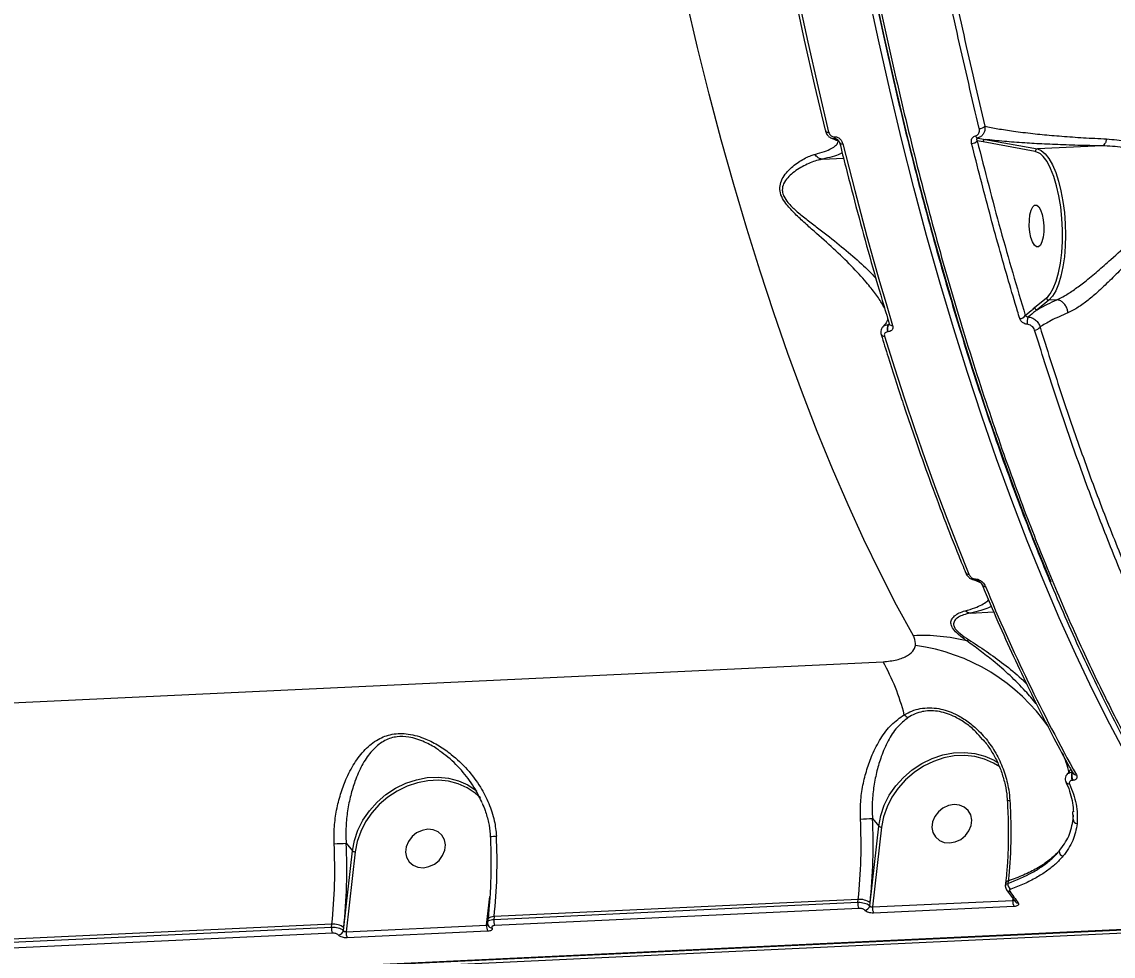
# Model space of a CAD drawing. Header units: millimetres. Extents: x -7151 to 6134, y -5040 to 5562.
# Drawn here: x -2003.1 to -1769.7, y -168 to 31.8 of the extents above; entities that cross this region are included whole.
import ezdxf

# ---------------------------------------------------------------- set-up
doc = ezdxf.new("R2010")
doc.units = ezdxf.units.MM
for name, color, linetype in [('DIKOM_ОБЪЕКТ', 7, 'Continuous'), ('DIKOM_РАЗМЕР_ЗОНА', 7, 'Continuous'), ('DIKOM_РАЗМЕР_ОБЪЕКТА', 7, 'Continuous')]:
    doc.layers.add(name, color=color, linetype=linetype)
doc.styles.add('style1', font='arial.ttf', dxfattribs={"width": 0.8})
doc.dimstyles.new('1-50', dxfattribs={"dimtxt": 300, "dimasz": 200, "dimexe": 100, "dimexo": 0, "dimgap": 100, "dimtad": 1, "dimtxsty": 'style1', "dimcen": 200, "dimclrd": 7, "dimclre": 7, "dimclrt": 7, "dimadec": 1, "dimazin": 2, "dimtfac": 1, "dimtmove": 0, "dimatfit": 2, "dimfxl": 0, "dimlwd": 25, "dimlwe": 18, "dimarcsym": 0})

# ---------------------------------------------------------------- blocks, each defined once
blk = doc.blocks.new('*D0')
at = {"layer": 'Defpoints', "color": 0, "transparency": 16777216}
for p in [(4133.55, 168.74), (-4567.47, -1241.13), (4133.55, -4153.12)]:
    blk.add_point(p, dxfattribs=at)
at = {"layer": 'DIKOM_РАЗМЕР_ОБЪЕКТА', "color": 7, "lineweight": 18, "transparency": 16777216}
for p, q in [((4133.55, 168.74), (4133.55, -4253.12)), ((-4567.47, -1241.13), (-4567.47, -4253.12))]:
    blk.add_line(p, q, dxfattribs=at)
at = {"layer": 'DIKOM_РАЗМЕР_ОБЪЕКТА', "color": 7, "lineweight": 25, "transparency": 16777216}
blk.add_line((-4367.47, -4153.12), (3933.55, -4153.12), dxfattribs=at)
at = {"layer": 'DIKOM_РАЗМЕР_ОБЪЕКТА', "color": 7, "transparency": 16777216}
for points in [[(-4367.47, -4119.79), (-4367.47, -4186.45), (-4567.47, -4153.12)], [(3933.55, -4119.79), (3933.55, -4186.45), (4133.55, -4153.12)]]:
    blk.add_solid(points, dxfattribs=at)
at = {"layer": 'DIKOM_РАЗМЕР_ОБЪЕКТА', "color": 7, "transparency": 16777216, "insert": (150.61, -3899.95), "char_height": 300, "attachment_point": 5, "style": 'style1'}
blk.add_mtext('8700', dxfattribs=at)
blk = doc.blocks.new('*D3')
at = {"layer": 'Defpoints', "color": 0, "transparency": 16777216}
for p in [(6133.55, 253.24), (-5802.46, -2467.19), (6133.55, -4939.78)]:
    blk.add_point(p, dxfattribs=at)
at = {"layer": 'DIKOM_РАЗМЕР_ЗОНА', "color": 7, "lineweight": 18, "transparency": 16777216}
for p, q in [((6133.55, 253.24), (6133.55, -5039.78)), ((-5802.46, -2467.19), (-5802.46, -5039.78))]:
    blk.add_line(p, q, dxfattribs=at)
at = {"layer": 'DIKOM_РАЗМЕР_ЗОНА', "color": 7, "lineweight": 25, "transparency": 16777216}
blk.add_line((-5602.46, -4939.78), (5933.55, -4939.78), dxfattribs=at)
at = {"layer": 'DIKOM_РАЗМЕР_ЗОНА', "color": 7, "transparency": 16777216}
for points in [[(-5602.46, -4906.44), (-5602.46, -4973.11), (-5802.46, -4939.78)], [(5933.55, -4906.44), (5933.55, -4973.11), (6133.55, -4939.78)]]:
    blk.add_solid(points, dxfattribs=at)
at = {"layer": 'DIKOM_РАЗМЕР_ЗОНА', "color": 7, "transparency": 16777216, "insert": (186.61, -4686.61), "char_height": 300, "attachment_point": 5, "style": 'style1'}
blk.add_mtext('11950', dxfattribs=at)

msp = doc.modelspace()

# ---------------------------------------------------------------- linework, layer by layer
at = {"layer": 'DIKOM_ОБЪЕКТ', "color": 7, "linetype": 'Continuous', "lineweight": 15}
for p, q in [((-1829.425, 7.217), (-1829.328, 7.221)), ((-1829.044, 6.735), (-1829.141, 6.73)), ((-1829.141, 6.73), (-1828.528, 6.481)), ((-1828.747, 6.655), (-1829.044, 6.735)), ((-1797.553, 6.109), (-1798.792, 6.354)), ((-1786.386, 4.084), (-1797.553, 6.109)), ((-1797.094, 6.629), (-1785.926, 4.605)), ((-1772.079, 5.256), (-1785.926, 4.605)), ((-1831.909, 2.406), (-1827.388, 2.618)), ((-1786.509, -29.323), (-1783.985, -27.258)), ((-1783.451, -27.718), (-1785.975, -29.783)), ((-1783.985, -27.258), (-1783.717, -27.01)), ((-1781.778, -27.64), (-1783.451, -27.718)), ((-1781.778, -27.64), (-1781.775, -27.639)), ((-1817.906, -34.491), (-1817.936, -34.492)), ((-1817.824, -32.926), (-1817.794, -32.924)), ((-1817.794, -32.924), (-1817.615, -32.768)), ((-1799.249, -87.341), (-1799.135, -87.336)), ((-1798.923, -87.597), (-1799.038, -87.602)), ((-1799.038, -87.602), (-1798.281, -87.894)), ((-1798.582, -87.692), (-1798.923, -87.597)), ((-1800.268, -94.624), (-1795.269, -94.389)), ((-2147.236, -120.472), (-1818.925, -105.031)), ((-1797.34, -122.021), (-1797.651, -121.667)), ((-1778.375, -130.385), (-1778.457, -130.388)), ((-1779.826, -130.709), (-1779.812, -130.74)), ((-1792.373, -134.638), (-1792.373, -134.635)), ((-1778.282, -138.462), (-1778.349, -137.051)), ((-1821.207, -138.526), (-1819.867, -140.184)), ((-1778.271, -138.685), (-1778.206, -137.758)), ((-1821.723, -156.584), (-1819.867, -140.184)), ((-1819.232, -140.366), (-1821.166, -157.454)), ((-1933.77, -143.82), (-1932.43, -145.478)), ((-1934.286, -161.878), (-1932.43, -145.478)), ((-1931.796, -145.66), (-1933.729, -162.748)), ((-1792.72, -152.381), (-1792.78, -152.908)), ((-1792.547, -153.776), (-1790.707, -156.314)), ((-1792.171, -151.916), (-1792.228, -152.418)), ((-1903.712, -161.336), (-1903.019, -155.207)), ((-1824.26, -155.854), (-1902.117, -159.516)), ((-1824.328, -156.455), (-1824.26, -155.854)), ((-1821.166, -157.454), (-1791.149, -156.042)), ((-1791.149, -156.042), (-1791.116, -155.75)), ((-1902.184, -160.117), (-1824.328, -156.455)), ((-1824.114, -157.759), (-1901.97, -161.42)), ((-1821.795, -157.222), (-1821.723, -156.584)), ((-1790.932, -157.348), (-1820.95, -158.76)), ((-1903.442, -160.109), (-1903.513, -160.733)), ((-1902.117, -159.516), (-1902.184, -160.117)), ((-2197.339, -182.436), (-1743.331, -161.084)), ((-2197.187, -182.525), (-1743.181, -161.172)), ((-1742.668, -161.904), (-2196.675, -183.257)), ((-2014.749, -165.411), (-1936.892, -161.749)), ((-1936.824, -161.148), (-2014.68, -164.81)), ((-1936.677, -163.053), (-2014.534, -166.714)), ((-1936.892, -161.749), (-1936.824, -161.148)), ((-1934.358, -162.515), (-1934.286, -161.878)), ((-1933.729, -162.748), (-1903.712, -161.336)), ((-1903.496, -162.642), (-1933.513, -164.054))]:
    msp.add_line(p, q, dxfattribs=at)
at = {"layer": 'DIKOM_ОБЪЕКТ', "color": 7, "linetype": 'Continuous', "lineweight": 15, "flags": 128}
for points in [[(-1831.251, 8.618), (-1833.519, 18.163), (-1835.705, 27.847), (-1837.809, 37.664), (-1839.829, 47.607), (-1841.763, 57.668), (-1843.611, 67.842), (-1845.37, 78.121), (-1847.041, 88.498)], [(-1846.395, 88.25), (-1844.721, 77.85), (-1842.958, 67.548), (-1841.106, 57.352), (-1839.168, 47.268), (-1837.143, 37.304), (-1835.035, 27.465), (-1832.844, 17.76), (-1830.571, 8.194)], [(-1766.729, -125.368), (-1770.45, -118.362), (-1774.111, -111.07), (-1777.709, -103.498), (-1781.242, -95.652), (-1784.706, -87.539), (-1788.098, -79.167), (-1791.416, -70.541), (-1794.657, -61.669), (-1797.817, -52.56), (-1800.895, -43.219), (-1803.888, -33.656), (-1806.793, -23.878), (-1809.608, -13.893), (-1812.33, -3.711), (-1814.958, 6.661), (-1817.488, 17.214), (-1819.919, 27.939), (-1822.248, 38.826)], [(-1821.019, 39.305), (-1818.695, 28.443), (-1816.269, 17.744), (-1813.745, 7.216), (-1811.124, -3.131), (-1808.408, -13.289), (-1805.6, -23.25), (-1802.702, -33.005), (-1799.716, -42.545), (-1796.646, -51.864), (-1793.492, -60.952), (-1790.259, -69.802), (-1786.95, -78.407), (-1783.565, -86.76), (-1783.074, -87.935)], [(-1812.444, -99.475), (-1816.026, -92.903), (-1819.549, -86.042), (-1823.01, -78.897), (-1826.406, -71.476), (-1829.734, -63.784), (-1832.991, -55.829), (-1836.173, -47.619), (-1839.278, -39.161), (-1842.303, -30.463), (-1845.244, -21.533), (-1848.101, -12.38), (-1850.868, -3.011), (-1853.545, 6.563), (-1856.129, 16.335), (-1858.616, 26.296), (-1861.005, 36.436)], [(-1831.251, 8.618), (-1831.273, 8.527), (-1831.267, 8.462)], [(-1831.267, 8.462), (-1831.261, 8.441), (-1831.214, 8.364), (-1831.136, 8.299), (-1831.028, 8.248), (-1830.895, 8.213), (-1830.741, 8.194), (-1830.571, 8.194)], [(-1828.226, 5.967), (-1828.226, 5.965), (-1828.186, 5.88), (-1828.111, 5.808), (-1828.003, 5.751), (-1827.866, 5.712), (-1827.706, 5.691), (-1827.528, 5.69)], [(-1827.528, 5.69), (-1826.274, 0.678), (-1824.998, -4.29), (-1823.699, -9.214), (-1822.38, -14.094), (-1821.038, -18.928), (-1819.676, -23.715), (-1818.292, -28.454), (-1816.888, -33.145)], [(-1785.279, 3.547), (-1785.524, 3.721), (-1786.386, 4.084)], [(-1785.926, 4.605), (-1785.084, 4.26), (-1784.254, 3.566), (-1783.454, 2.538), (-1782.701, 1.198), (-1782.012, -0.425), (-1781.401, -2.295), (-1780.882, -4.373), (-1780.467, -6.612), (-1780.163, -8.965), (-1779.978, -11.38), (-1779.916, -13.806), (-1779.978, -16.188), (-1780.162, -18.476), (-1780.465, -20.621), (-1780.88, -22.574), (-1781.399, -24.295), (-1782.009, -25.746), (-1782.698, -26.895), (-1783.451, -27.718)], [(-1783.717, -27.01), (-1783.216, -26.406), (-1782.517, -25.203), (-1781.906, -23.678), (-1781.395, -21.867), (-1780.998, -19.814), (-1780.724, -17.569), (-1780.581, -15.186), (-1780.571, -12.723), (-1780.694, -10.239), (-1780.948, -7.795), (-1781.326, -5.449), (-1781.821, -3.257), (-1782.418, -1.274), (-1783.105, 0.454), (-1783.864, 1.884), (-1784.677, 2.982), (-1785.279, 3.547)], [(-1786.567, -15.964), (-1786.968, -15.279), (-1787.298, -14.317), (-1787.532, -13.156), (-1787.65, -11.891), (-1787.643, -10.623), (-1787.511, -9.456), (-1787.264, -8.484), (-1786.924, -7.785), (-1786.518, -7.417), (-1786.077, -7.408), (-1785.639, -7.761), (-1785.238, -8.446), (-1784.908, -9.408), (-1784.674, -10.568), (-1784.556, -11.833), (-1784.564, -13.101), (-1784.696, -14.269), (-1784.942, -15.241), (-1785.282, -15.94), (-1785.688, -16.308), (-1786.129, -16.316), (-1786.567, -15.964)], [(-1818.632, -35.413), (-1816.517, -42.184), (-1814.36, -48.844), (-1812.16, -55.39), (-1809.919, -61.82), (-1807.639, -68.132), (-1805.319, -74.321), (-1802.961, -80.386), (-1800.565, -86.325)], [(-1819.867, -140.184), (-1819.44, -137.934), (-1818.677, -135.719), (-1817.595, -133.587), (-1816.218, -131.586), (-1814.577, -129.761), (-1812.708, -128.153), (-1810.654, -126.797), (-1808.459, -125.723), (-1806.174, -124.957), (-1803.849, -124.514), (-1801.535, -124.406), (-1799.286, -124.633), (-1797.15, -125.191), (-1795.177, -126.069), (-1794.283, -126.609)], [(-1793.991, -127.503), (-1795.29, -126.679), (-1797.204, -125.828), (-1799.275, -125.287), (-1801.456, -125.066), (-1803.699, -125.172), (-1805.954, -125.601), (-1808.171, -126.344), (-1810.298, -127.385), (-1812.291, -128.7), (-1814.103, -130.259), (-1815.694, -132.029), (-1817.029, -133.969), (-1818.079, -136.037), (-1818.819, -138.185), (-1819.232, -140.366)], [(-1932.43, -145.478), (-1932.004, -143.228), (-1931.241, -141.013), (-1930.159, -138.881), (-1928.782, -136.88), (-1927.141, -135.055), (-1925.272, -133.447), (-1923.218, -132.091), (-1921.023, -131.017), (-1918.737, -130.251), (-1916.412, -129.808), (-1914.099, -129.7), (-1911.85, -129.927), (-1909.714, -130.485), (-1907.74, -131.363), (-1905.972, -132.539), (-1905.81, -132.67)], [(-1905.059, -134.091), (-1906.139, -133.113), (-1907.854, -131.973), (-1909.768, -131.122), (-1911.839, -130.581), (-1914.02, -130.36), (-1916.263, -130.466), (-1918.518, -130.895), (-1920.734, -131.638), (-1922.863, -132.679), (-1924.855, -133.994), (-1926.667, -135.553), (-1928.258, -137.323), (-1929.594, -139.263), (-1930.643, -141.331), (-1931.382, -143.479), (-1931.796, -145.66)], [(-1804.688, -143.762), (-1803.48, -143.54), (-1802.332, -143.003), (-1801.337, -142.196), (-1800.577, -141.184), (-1800.111, -140.048), (-1799.979, -138.88), (-1800.191, -137.776), (-1800.729, -136.825), (-1801.551, -136.103), (-1802.589, -135.669), (-1803.76, -135.559), (-1804.967, -135.781), (-1806.115, -136.318), (-1807.11, -137.125), (-1807.87, -138.137), (-1808.336, -139.273), (-1808.468, -140.441), (-1808.256, -141.545), (-1807.717, -142.496), (-1806.896, -143.218), (-1805.858, -143.651), (-1804.688, -143.762)], [(-1917.251, -149.056), (-1916.043, -148.834), (-1914.896, -148.297), (-1913.901, -147.49), (-1913.14, -146.477), (-1912.675, -145.341), (-1912.543, -144.174), (-1912.755, -143.07), (-1913.293, -142.119), (-1914.114, -141.397), (-1915.153, -140.963), (-1916.323, -140.853), (-1917.531, -141.075), (-1918.679, -141.611), (-1919.673, -142.419), (-1920.434, -143.431), (-1920.899, -144.567), (-1921.031, -145.735), (-1920.82, -146.839), (-1920.281, -147.79), (-1919.46, -148.512), (-1918.422, -148.945), (-1917.251, -149.056)], [(-1902.117, -159.516), (-1902.47, -159.549), (-1902.784, -159.612), (-1903.048, -159.703), (-1903.249, -159.818), (-1903.382, -159.953), (-1903.441, -160.103), (-1903.442, -160.109)]]:
    msp.add_lwpolyline(points, dxfattribs=at)
at = {"layer": 'DIKOM_ОБЪЕКТ', "color": 7, "linetype": 'Continuous', "lineweight": 15}
for centre, radius, start, end in [((-1798.351, 10.573), 1.603, 270.02789, 317.87481), ((-1828.776, 7.269), 0.651, 184.63355, 235.94667), ((-1828.677, 7.275), 0.653, 184.72511, 235.85512), ((-1798.474, 7.592), 0.709, 194.94388, 247.15594), ((-1799.981, 7.338), 1.543, 269.49951, 320.35678), ((-1797.053, 6.131), 0.5, 94.66012, 182.56943), ((-1785.885, 4.105), 0.502, 94.69522, 182.33737), ((-1783.46, -27.189), 0.53, 187.55619, 270.97817), ((-1785.984, -29.254), 0.529, 187.52788, 271.00831), ((-1789.701, -30.271), 1.393, 269.99603, 327.65529), ((-1785.291, -32.538), 2.857, 154.56435, 186.76961), ((-1816.126, -33.835), 1.926, 151.84499, 199.97204), ((-1816.091, -33.834), 1.93, 151.9061, 199.91093), ((-1817.028, -32.507), 0.653, 209.69944, 282.41385), ((-1786.537, -32.691), 1.415, 270.56017, 326.12747), ((-1818.768, -34.764), 0.662, 210.10289, 281.79662), ((-1800.675, -85.634), 0.699, 209.07884, 279.03496), ((-1798.846, -87.231), 0.418, 195.26023, 242.68507), ((-1798.732, -87.225), 0.418, 195.33524, 242.73643), ((-1797.138, -88.273), 0.693, 207.66886, 279.29525), ((-1438.791, 59.169), 387.651, 202.46456, 209.07815), ((-1810.433, -137.786), 38.364, 75.84293, 93.00528), ((-1801.844, -98.96), 1.811, 296.02554, 312.14638), ((-1817.708, -142.81), 41.674, 34.78419, 82.14397), ((-1860.521, -128.222), 47.623, 14.4154, 29.14076), ((-1812.679, -114.88), 2.271, 220.85633, 246.99188), ((-1809.238, -136.555), 31.115, 14.5983, 22.75671), ((-1776.702, -129.509), 1.962, 152.15645, 206.62663), ((-1776.408, -129.467), 2.17, 159.38793, 204.99769), ((-1777.673, -128.5), 0.736, 211.73477, 277.05633), ((-1779.113, -130.371), 0.79, 207.85503, 274.12044), ((-1792.002, -132.975), 1.704, 257.43788, 276.45381), ((-1931.589, -144.18), 107.962, 353.79235, 2.93285), ((-1836.446, 136.98), 275.928, 272.63336, 273.16604), ((-1934.34, -144.33), 113.282, 353.79006, 2.93681), ((-1777.335, -138.701), 0.936, 179.04593, 265.02477), ((-1904.222, -96.572), 45.819, 271.60723, 273.24912), ((-2009.445, -147.842), 107.962, 353.79235, 2.93285), ((-1819.326, -139.5), 0.871, 231.68831, 276.22236), ((-2044.062, -149.48), 107.871, 353.79009, 2.93829), ((-1948.984, 131.236), 275.477, 272.63233, 273.16599), ((-2046.904, -149.624), 113.282, 353.79006, 2.93681), ((-1931.89, -144.794), 0.871, 231.68416, 276.22403), ((-1780.168, -145.559), 1.097, 177.95143, 254.6125), ((-1792.075, -152.59), 0.681, 98.1295, 160.82132), ((-1791.918, -153.295), 0.792, 217.26856, 274.7265), ((-1790.916, -152.543), 1.318, 174.55436, 237.21803), ((-1823.881, -159.313), 3.479, 51.64646, 96.25153), ((-1624.388, -34.657), 205.687, 215.49445, 216.36571), ((-1789.042, -156.364), 2.131, 171.32257, 207.50303), ((-1790.081, -155.825), 0.794, 218.07403, 274.63188), ((-1822.208, -156.776), 2.144, 171.38781, 207.27114), ((-1822.91, -157.031), 1.132, 273.1278, 350.29006), ((-1819.053, -157.775), 2.137, 171.35262, 207.43226), ((-1900.065, -160.438), 2.144, 171.38781, 207.27114), ((-1934.766, -162.069), 2.149, 171.45728, 207.24271), ((-1936.445, -164.607), 3.48, 51.6493, 96.24868), ((-1935.475, -162.324), 1.133, 273.16764, 350.25023), ((-1931.616, -163.069), 2.137, 171.35228, 207.43281), ((-1901.605, -161.658), 2.131, 171.32257, 207.50303), ((-1902.645, -161.118), 0.795, 217.98256, 274.61968)]:
    msp.add_arc(centre, radius, start, end, dxfattribs=at)
for points, knots in [([(-1796.745, 561.012), (-1797.899, 558.29), (-1801.006, 550.956), (-1805.809, 538.16), (-1811.058, 522.426), (-1816.002, 505.595), (-1820.619, 487.696), (-1824.88, 468.764), (-1828.694, 449.216), (-1832.057, 429.133), (-1834.976, 408.607), (-1837.501, 387.302), (-1839.602, 365.263), (-1841.264, 342.548), (-1842.449, 319.657), (-1843.166, 296.673), (-1843.431, 273.68), (-1843.248, 250.303), (-1842.599, 226.607), (-1841.474, 202.67), (-1839.898, 179.017), (-1837.888, 155.725), (-1835.468, 132.857), (-1832.599, 110.042), (-1829.272, 87.361), (-1825.487, 64.901), (-1821.327, 43.153), (-1816.816, 22.178), (-1811.984, 2.014), (-1806.753, -17.667), (-1801.123, -36.775), (-1795.105, -55.227), (-1789.095, -71.88), (-1783.167, -86.836), (-1777.377, -100.224), (-1771.38, -112.908), (-1765.19, -124.843), (-1758.876, -135.904), (-1752.469, -146.039), (-1746.67, -154.347), (-1742.964, -159.072), (-1741.455, -160.995)], [0, 0, 0, 0, 0.01565227, 0.04216826, 0.06870459, 0.09522041, 0.12250634, 0.14981474, 0.1771008, 0.20361668, 0.23015302, 0.25666874, 0.28395483, 0.31126307, 0.33854917, 0.36506502, 0.39160128, 0.41811719, 0.44540324, 0.47271152, 0.49999756, 0.52651346, 0.55304972, 0.5795656, 0.60685156, 0.63415995, 0.66144603, 0.68796189, 0.71449813, 0.74101393, 0.76829968, 0.79560815, 0.82289434, 0.84597225, 0.86907725, 0.89218242, 0.91550644, 0.93883063, 0.96156393, 0.98434848, 1, 1, 1, 1]), ([(-1746.946, 496.36), (-1748.327, 491.853), (-1751.089, 482.834), (-1754.895, 468.512), (-1758.444, 453.656), (-1761.746, 438.037), (-1764.785, 421.67), (-1767.541, 404.566), (-1769.966, 386.997), (-1772.125, 368.414), (-1773.963, 348.786), (-1775.439, 328.117), (-1776.493, 307.092), (-1777.123, 285.81), (-1777.326, 264.369), (-1777.097, 242.859), (-1776.431, 221.316), (-1775.34, 199.776), (-1773.828, 178.283), (-1771.908, 156.937), (-1769.584, 135.839), (-1766.866, 115.074), (-1763.749, 94.683), (-1760.251, 74.691), (-1756.38, 55.141), (-1752.157, 36.124), (-1747.602, 17.729), (-1742.634, -0.309), (-1737.242, -17.894), (-1731.427, -34.944), (-1725.303, -51.104), (-1718.879, -66.278), (-1712.203, -80.52), (-1707.553, -89.093), (-1705.229, -93.377)], [0, 0, 0, 0, 0.0277666, 0.055566, 0.0833656, 0.1111323, 0.1400374, 0.1689801, 0.1979226, 0.2268275, 0.2586374, 0.2905481, 0.32251, 0.3544717, 0.3863819, 0.4181913, 0.4498954, 0.4816999, 0.5135556, 0.545411, 0.5772153, 0.6089191, 0.6405474, 0.6722757, 0.7040552, 0.7358345, 0.7675627, 0.7991906, 0.8325937, 0.8660264, 0.8994297, 0.9329431, 0.9664865, 1, 1, 1, 1]), ([(-1838.367, 154.708), (-1838.271, 153.683), (-1837.82, 148.869), (-1836.912, 140.327), (-1835.64, 129.104), (-1834.259, 117.978), (-1832.78, 106.941), (-1831.198, 95.991), (-1829.516, 85.124), (-1827.731, 74.338), (-1825.843, 63.63), (-1823.852, 52.995), (-1821.759, 42.449), (-1819.574, 32.026), (-1817.302, 21.772), (-1814.95, 11.71), (-1812.519, 1.842), (-1810.008, -7.835), (-1807.415, -17.327), (-1804.743, -26.636), (-1801.987, -35.765), (-1799.149, -44.716), (-1796.227, -53.491), (-1793.22, -62.095), (-1790.129, -70.52), (-1786.963, -78.745), (-1783.735, -86.733), (-1780.454, -94.459), (-1777.125, -101.917), (-1773.745, -109.11), (-1770.313, -116.043), (-1766.828, -122.717), (-1763.288, -129.136), (-1759.695, -135.3), (-1756.045, -141.211), (-1752.337, -146.873), (-1748.571, -152.272), (-1745.167, -156.895), (-1743.003, -159.593), (-1742.128, -160.684)], [0, 0, 0, 0, 0.0075178, 0.0353279, 0.0630449, 0.0907008, 0.1183272, 0.1459556, 0.1736102, 0.2013191, 0.2291147, 0.2570275, 0.2850898, 0.3131852, 0.3411696, 0.3690206, 0.3967694, 0.424449, 0.4520896, 0.4797231, 0.5073772, 0.5350765, 0.5628542, 0.5907406, 0.6187679, 0.646888, 0.6749412, 0.7028475, 0.7306443, 0.758363, 0.7860349, 0.813692, 0.8413638, 0.8690728, 0.896851, 0.92473, 0.9527399, 0.9808814, 1, 1, 1, 1]), ([(-1798.35, 8.971), (-1799.871, 15.369), (-1802.912, 28.166), (-1807.065, 48.138), (-1810.933, 68.605), (-1813.208, 82.665), (-1814.346, 89.695)], [0, 0, 0, 0, 0.24859386, 0.49718953, 0.74859516, 1, 1, 1, 1]), ([(-1813.122, 90.038), (-1811.999, 83.102), (-1809.755, 69.231), (-1805.916, 48.879), (-1801.764, 28.868), (-1798.696, 15.955), (-1797.162, 9.499)], [0, 0, 0, 0, 0.2485964, 0.4971901, 0.7485942, 1, 1, 1, 1]), ([(-1797.162, 9.499), (-1797.146, 9.317), (-1797.106, 8.863), (-1797.256, 8.195), (-1797.61, 7.588), (-1798.108, 7.139), (-1798.534, 7.006), (-1798.749, 6.939)], [0, 0, 0, 0, 0.157654, 0.393205, 0.5991518, 0.7967849, 1, 1, 1, 1]), ([(-1797.162, 9.499), (-1796.28, 9.309), (-1794.515, 8.928), (-1791.047, 8.393), (-1787.171, 7.915), (-1782.921, 7.5), (-1778.49, 7.155), (-1774.498, 6.91), (-1771.959, 6.793), (-1771.122, 6.754)], [0, 0, 0, 0, 0.16192044, 0.32383974, 0.49362985, 0.63858906, 0.78391047, 0.92874415, 1, 1, 1, 1]), ([(-1831.25, 8.465), (-1831.234, 8.385), (-1831.164, 8.026), (-1830.813, 7.501), (-1830.376, 7.063), (-1830.091, 6.963), (-1830.041, 6.946)], [0, 0, 0, 0, 0.1256453, 0.5579426, 0.9223009, 1, 1, 1, 1]), ([(-1830.571, 8.194), (-1830.52, 8.047), (-1830.431, 7.789), (-1830.162, 7.485), (-1829.871, 7.294), (-1829.615, 7.217), (-1829.469, 7.217), (-1829.425, 7.217)], [0, 0, 0, 0, 0.3025268, 0.5346364, 0.7254699, 0.9169271, 1, 1, 1, 1]), ([(-1829.328, 7.221), (-1829.262, 7.221), (-1829.032, 7.221), (-1828.626, 7.096), (-1828.162, 6.784), (-1827.745, 6.307), (-1827.605, 5.908), (-1827.528, 5.69)], [0, 0, 0, 0, 0.0796027, 0.2756922, 0.4707942, 0.7105271, 1, 1, 1, 1]), ([(-1799.994, 5.796), (-1800.016, 5.91), (-1800.07, 6.193), (-1800.019, 6.613), (-1799.835, 6.996), (-1799.552, 7.282), (-1799.29, 7.366), (-1799.159, 7.409)], [0, 0, 0, 0, 0.1655191, 0.4120169, 0.6199908, 0.8095662, 1, 1, 1, 1]), ([(-1799.159, 7.409), (-1799.031, 7.45), (-1798.775, 7.533), (-1798.501, 7.81), (-1798.324, 8.181), (-1798.277, 8.586), (-1798.329, 8.86), (-1798.35, 8.971)], [0, 0, 0, 0, 0.1919871, 0.3835246, 0.5901714, 0.8340453, 1, 1, 1, 1]), ([(-1833.462, 3.447), (-1832.762, 3.648), (-1831.353, 4.054), (-1829.942, 4.687), (-1829.001, 5.327), (-1828.511, 5.957), (-1828.549, 6.376), (-1828.567, 6.579)], [0, 0, 0, 0, 0.2040636, 0.4106472, 0.6087331, 0.8096821, 1, 1, 1, 1]), ([(-1829.808, 6.852), (-1829.877, 6.862), (-1829.962, 6.874), (-1830.032, 6.924), (-1830.044, 6.932)], [0, 0, 0, 0, 0.824951, 1, 1, 1, 1]), ([(-1829.813, 6.831), (-1829.514, 6.722), (-1828.955, 6.518), (-1828.481, 6.262), (-1828.388, 6.191), (-1828.344, 6.157)], [0, 0, 0, 0, 0.378225, 0.7064419, 1, 1, 1, 1]), ([(-1829.141, 6.73), (-1829.23, 6.729), (-1829.456, 6.725), (-1829.675, 6.804), (-1829.808, 6.852)], [0, 0, 0, 0, 0.3951344, 1, 1, 1, 1]), ([(-1828.891, 6.715), (-1828.919, 6.722), (-1828.97, 6.735), (-1829.021, 6.735), (-1829.044, 6.735)], [0, 0, 0, 0, 0.5477932, 1, 1, 1, 1]), ([(-1828.891, 6.714), (-1828.873, 6.709), (-1828.822, 6.695), (-1828.72, 6.644), (-1828.582, 6.548), (-1828.419, 6.378), (-1828.281, 6.163), (-1828.252, 6.026), (-1828.239, 5.966)], [0, 0, 0, 0, 0.0506289, 0.1431446, 0.2754966, 0.474872, 0.7707074, 1, 1, 1, 1]), ([(-1828.225, 5.962), (-1827.794, 4.233), (-1826.546, -0.782), (-1824.413, -8.957), (-1821.8, -18.498), (-1819.518, -26.439), (-1818.096, -31.168), (-1817.596, -32.831)], [0, 0, 0, 0, 0.1293239, 0.3750946, 0.6208801, 0.8666751, 1, 1, 1, 1]), ([(-1789.701, -31.664), (-1789.862, -31.133), (-1790.664, -28.477), (-1792.85, -21.063), (-1796.177, -9.214), (-1798.721, 0.789), (-1799.994, 5.796)], [0, 0, 0, 0, 0.0441415, 0.2207186, 0.6100143, 1, 1, 1, 1]), ([(-1798.749, 6.939), (-1798.775, 6.93), (-1798.818, 6.916), (-1798.878, 6.866), (-1798.922, 6.781), (-1798.923, 6.643), (-1798.877, 6.496), (-1798.817, 6.395), (-1798.792, 6.354)], [0, 0, 0, 0, 0.0791102, 0.1356937, 0.3029087, 0.5190727, 0.8024478, 1, 1, 1, 1]), ([(-1798.792, 6.354), (-1797.163, -0.036), (-1793.9, -12.834), (-1790.318, -24.95), (-1788.525, -31.016)], [0, 0, 0, 0, 0.4992731, 1, 1, 1, 1]), ([(-1798.749, 6.939), (-1798.694, 6.928), (-1798.151, 6.822), (-1797.594, 6.721), (-1797.094, 6.629)], [0, 0, 0, 0, 0.1029634, 1, 1, 1, 1]), ([(-1772.079, 5.256), (-1772.959, 5.272), (-1775.626, 5.321), (-1779.824, 5.444), (-1784.491, 5.638), (-1788.95, 5.889), (-1793.32, 6.211), (-1795.788, 6.485), (-1797.094, 6.629)], [0, 0, 0, 0, 0.0822869, 0.2495012, 0.4172934, 0.584654, 0.7802124, 1, 1, 1, 1]), ([(-1781.775, -27.639), (-1781.774, -27.639), (-1781.184, -27.409), (-1780.052, -26.784), (-1778.01, -25.479), (-1775.653, -23.699), (-1773.018, -21.526), (-1769.758, -18.664), (-1766.037, -15.226), (-1762.319, -11.589), (-1759.603, -8.653), (-1757.858, -6.452), (-1756.882, -4.921), (-1756.267, -3.535), (-1755.967, -2.248), (-1756.068, -1.242), (-1756.478, -0.145), (-1757.224, 0.87), (-1758.611, 1.932), (-1760.612, 3.029), (-1763.645, 4.129), (-1767.672, 4.993), (-1770.625, 5.234), (-1772.069, 5.257), (-1772.07, 5.257)], [0, 0, 0, 0, 0.0000116, 0.0430421, 0.0930216, 0.1444514, 0.2061771, 0.2694621, 0.3616269, 0.4564128, 0.5304026, 0.5684562, 0.6064369, 0.6300991, 0.6544108, 0.6831444, 0.688747, 0.7230629, 0.7527592, 0.7833392, 0.8444373, 0.9215231, 0.9999223, 1, 1, 1, 1]), ([(-1771.122, 6.754), (-1769.677, 6.621), (-1766.788, 6.354), (-1762.789, 5.201), (-1759.788, 3.859), (-1757.797, 2.553), (-1756.397, 1.282), (-1755.319, -0.37), (-1754.94, -2.622), (-1755.714, -5.547), (-1757.656, -8.932), (-1760.633, -12.812), (-1764.108, -16.938), (-1767.633, -20.74), (-1770.771, -23.908), (-1773.321, -26.274), (-1775.651, -28.185), (-1777.663, -29.597), (-1778.867, -30.176), (-1779.426, -30.445)], [0, 0, 0, 0, 0.076074, 0.1521338, 0.2132103, 0.2445039, 0.2757126, 0.3130133, 0.3506339, 0.4012604, 0.4758009, 0.5507635, 0.6417646, 0.7326407, 0.7938327, 0.8549371, 0.9055419, 0.9561056, 1, 1, 1, 1]), ([(-1772.07, 5.257), (-1772.071, 5.257), (-1772.073, 5.256), (-1772.076, 5.256), (-1772.079, 5.256), (-1772.079, 5.256)], [0, 0, 0, 0, 0.3255601, 0.7759435, 1, 1, 1, 1]), ([(-1771.122, 6.754), (-1771.132, 6.709), (-1771.198, 6.402), (-1771.375, 5.9), (-1771.7, 5.406), (-1771.947, 5.306), (-1772.07, 5.257)], [0, 0, 0, 0, 0.05453544, 0.37674381, 0.68836263, 1, 1, 1, 1]), ([(-1818.611, -29.436), (-1818.76, -29.152), (-1819.228, -28.257), (-1820.509, -26.379), (-1822.682, -23.636), (-1825.68, -20.372), (-1829.474, -16.722), (-1832.973, -13.617), (-1835.879, -11.065), (-1837.958, -9.118), (-1839.631, -7.294), (-1840.707, -5.575), (-1841.112, -3.966), (-1840.846, -2.44), (-1840.102, -1.087), (-1838.727, 0.527), (-1836.714, 2.081), (-1834.797, 3.056), (-1833.734, 3.367), (-1833.462, 3.447)], [0, 0, 0, 0, 0.0314859, 0.0990949, 0.168789, 0.262274, 0.3584918, 0.4564919, 0.5069449, 0.5573033, 0.6016962, 0.6333028, 0.6653681, 0.701134, 0.7431466, 0.7862957, 0.8763779, 0.968331, 1, 1, 1, 1]), ([(-1831.909, 2.406), (-1832.215, 2.34), (-1833.388, 2.09), (-1835.526, 1.26), (-1837.769, -0.082), (-1839.35, -1.519), (-1840.22, -2.699), (-1840.583, -4.013), (-1840.384, -4.995), (-1839.984, -5.906), (-1839.17, -7.08), (-1837.488, -8.681), (-1835.41, -10.381), (-1832.424, -12.659), (-1828.827, -15.424), (-1824.868, -18.73), (-1822.078, -21.299), (-1820.794, -22.702), (-1820.465, -23.062)], [0, 0, 0, 0, 0.03745043, 0.14344023, 0.25119073, 0.29930634, 0.34827691, 0.38719422, 0.41569596, 0.42132131, 0.45544153, 0.50514792, 0.56219972, 0.6193577, 0.73717428, 0.84785281, 0.96100687, 1, 1, 1, 1]), ([(-1831.913, 2.406), (-1832.114, 2.436), (-1832.517, 2.497), (-1833.009, 2.833), (-1833.308, 3.176), (-1833.426, 3.383), (-1833.462, 3.447)], [0, 0, 0, 0, 0.3252648, 0.6505883, 0.8925777, 1, 1, 1, 1]), ([(-1827.677, 3.775), (-1827.845, 3.679), (-1828.337, 3.397), (-1829.682, 2.935), (-1831.169, 2.582), (-1831.913, 2.406)], [0, 0, 0, 0, 0.2054685, 0.6028036, 1, 1, 1, 1]), ([(-1831.913, 2.406), (-1831.912, 2.406), (-1831.911, 2.406), (-1831.91, 2.406), (-1831.909, 2.406), (-1831.909, 2.406)], [0, 0, 0, 0, 0.2662383, 0.6233995, 1, 1, 1, 1]), ([(-1785.975, -29.783), (-1785.826, -29.696), (-1784.604, -28.981), (-1783.1, -28.267), (-1781.778, -27.64)], [0, 0, 0, 0, 0.1214452, 1, 1, 1, 1]), ([(-1779.426, -30.445), (-1779.428, -30.402), (-1779.441, -30.127), (-1779.552, -29.571), (-1779.899, -28.829), (-1780.436, -28.196), (-1781.09, -27.752), (-1781.546, -27.677), (-1781.775, -27.639)], [0, 0, 0, 0, 0.03195, 0.2048403, 0.4036071, 0.6024011, 0.801166, 1, 1, 1, 1]), ([(-1788.525, -31.016), (-1787.971, -30.547), (-1787.3, -29.978), (-1786.627, -29.421), (-1786.509, -29.323)], [0, 0, 0, 0, 0.8242448, 1, 1, 1, 1]), ([(-1785.975, -29.783), (-1786.101, -29.881), (-1786.749, -30.385), (-1787.37, -30.897), (-1787.871, -31.311)], [0, 0, 0, 0, 0.19409808, 1, 1, 1, 1]), ([(-1817.905, -31.798), (-1817.939, -31.908), (-1818.018, -32.166), (-1818.348, -32.732), (-1818.784, -33.214), (-1818.989, -33.44)], [0, 0, 0, 0, 0.2825641, 0.6632564, 1, 1, 1, 1]), ([(-1788.128, -32.875), (-1788.287, -32.847), (-1788.629, -32.786), (-1789.11, -32.512), (-1789.508, -32.124), (-1789.637, -31.817), (-1789.701, -31.664)], [0, 0, 0, 0, 0.2212696, 0.4743561, 0.7372252, 1, 1, 1, 1]), ([(-1788.525, -31.016), (-1788.488, -31.054), (-1788.418, -31.128), (-1788.251, -31.222), (-1788.074, -31.283), (-1787.941, -31.306), (-1787.883, -31.31), (-1787.871, -31.311)], [0, 0, 0, 0, 0.294199, 0.5737991, 0.8144643, 0.9604029, 1, 1, 1, 1]), ([(-1787.871, -31.311), (-1787.61, -31.361), (-1787.049, -31.47), (-1786.271, -31.96), (-1785.638, -32.658), (-1785.454, -33.207), (-1785.362, -33.48)], [0, 0, 0, 0, 0.2241735, 0.4807596, 0.7415413, 1, 1, 1, 1]), ([(-1779.426, -30.445), (-1780.685, -30.993), (-1783.007, -32.005), (-1784.623, -33.017), (-1785.362, -33.48)], [0, 0, 0, 0, 0.5425572, 1, 1, 1, 1]), ([(-1818.949, -33.428), (-1818.968, -33.443), (-1819.168, -33.591), (-1819.36, -34.037), (-1819.466, -34.611), (-1819.359, -34.953), (-1819.316, -35.091)], [0, 0, 0, 0, 0.0406323, 0.4117121, 0.7630856, 1, 1, 1, 1]), ([(-1818.947, -33.431), (-1818.927, -33.403), (-1818.8, -33.228), (-1818.416, -33.021), (-1818.023, -32.958), (-1817.824, -32.926)], [0, 0, 0, 0, 0.0864531, 0.5395552, 1, 1, 1, 1]), ([(-1817.936, -34.492), (-1818.036, -34.506), (-1818.235, -34.533), (-1818.468, -34.682), (-1818.625, -34.894), (-1818.688, -35.149), (-1818.65, -35.329), (-1818.632, -35.413)], [0, 0, 0, 0, 0.1953221, 0.3901031, 0.5932262, 0.8111572, 1, 1, 1, 1]), ([(-1816.888, -33.145), (-1816.862, -33.268), (-1816.807, -33.53), (-1816.896, -33.903), (-1817.124, -34.214), (-1817.466, -34.431), (-1817.759, -34.471), (-1817.906, -34.491)], [0, 0, 0, 0, 0.1890921, 0.4045279, 0.6068604, 0.8033274, 1, 1, 1, 1]), ([(-1817.794, -32.924), (-1817.756, -32.921), (-1817.707, -32.916), (-1817.632, -32.894), (-1817.605, -32.875), (-1817.584, -32.86)], [0, 0, 0, 0, 0.4172887, 0.5337026, 1, 1, 1, 1]), ([(-1817.602, -32.823), (-1817.596, -32.845), (-1817.583, -32.889), (-1817.585, -32.882), (-1817.586, -32.878)], [0, 0, 0, 0, 0.4956803, 1, 1, 1, 1]), ([(-1786.523, -34.106), (-1786.589, -33.95), (-1786.722, -33.639), (-1787.13, -33.243), (-1787.62, -32.964), (-1787.967, -32.903), (-1788.128, -32.875)], [0, 0, 0, 0, 0.2631749, 0.5266185, 0.7812137, 1, 1, 1, 1]), ([(-1767.784, -86.573), (-1769.435, -82.513), (-1772.737, -74.394), (-1777.497, -61.498), (-1782.121, -48.13), (-1785.056, -38.781), (-1786.523, -34.106)], [0, 0, 0, 0, 0.2490948, 0.4981944, 0.7490951, 1, 1, 1, 1]), ([(-1785.362, -33.48), (-1783.909, -38.111), (-1781.003, -47.372), (-1776.402, -60.682), (-1771.644, -73.586), (-1768.325, -81.746), (-1766.666, -85.826)], [0, 0, 0, 0, 0.2490954, 0.4981932, 0.7490989, 1, 1, 1, 1]), ([(-1819.341, -35.096), (-1818.848, -36.69), (-1817.417, -41.311), (-1815.723, -46.62), (-1814.489, -50.247), (-1814.242, -50.973)], [0, 0, 0, 0, 0.2961393, 0.8590204, 1, 1, 1, 1]), ([(-1814.242, -50.973), (-1813.508, -53.161), (-1811.795, -58.268), (-1809.014, -66.051), (-1805.92, -74.35), (-1803.332, -80.959), (-1801.773, -84.781), (-1801.286, -85.974)], [0, 0, 0, 0, 0.1783134, 0.4162225, 0.6541464, 0.8920855, 1, 1, 1, 1]), ([(-1801.271, -85.971), (-1801.236, -86.064), (-1801.109, -86.395), (-1800.73, -86.865), (-1800.25, -87.285), (-1799.915, -87.405), (-1799.812, -87.442)], [0, 0, 0, 0, 0.1515051, 0.5368892, 0.8567049, 1, 1, 1, 1]), ([(-1800.565, -86.325), (-1800.461, -86.523), (-1800.311, -86.807), (-1799.95, -87.117), (-1799.685, -87.264), (-1799.443, -87.338), (-1799.309, -87.34), (-1799.249, -87.341)], [0, 0, 0, 0, 0.437069, 0.6289081, 0.7909338, 0.9059441, 1, 1, 1, 1]), ([(-1799.665, -87.506), (-1799.717, -87.498), (-1799.772, -87.489), (-1799.82, -87.462), (-1799.822, -87.461)], [0, 0, 0, 0, 0.950431, 1, 1, 1, 1]), ([(-1799.038, -87.602), (-1799.158, -87.603), (-1799.368, -87.603), (-1799.576, -87.535), (-1799.665, -87.506)], [0, 0, 0, 0, 0.5682336, 1, 1, 1, 1]), ([(-1799.509, -87.55), (-1799.372, -87.594), (-1798.807, -87.776), (-1798.4, -87.954), (-1798.091, -88.088)], [0, 0, 0, 0, 0.2435118, 1, 1, 1, 1]), ([(-1799.135, -87.336), (-1799.04, -87.338), (-1798.828, -87.343), (-1798.445, -87.462), (-1798.012, -87.703), (-1797.48, -88.167), (-1797.176, -88.615), (-1797.043, -88.919), (-1797.026, -88.957)], [0, 0, 0, 0, 0.09281646, 0.20624673, 0.3693273, 0.57245864, 0.94711875, 1, 1, 1, 1]), ([(-1798.752, -87.625), (-1798.774, -87.618), (-1798.809, -87.606), (-1798.868, -87.598), (-1798.905, -87.596), (-1798.921, -87.597), (-1798.923, -87.597)], [0, 0, 0, 0, 0.430404, 0.7161536, 0.9562047, 1, 1, 1, 1]), ([(-1798.852, -87.603), (-1798.848, -87.603), (-1798.833, -87.604), (-1798.796, -87.61), (-1798.735, -87.626), (-1798.638, -87.661), (-1798.478, -87.74), (-1798.235, -87.915), (-1797.936, -88.226), (-1797.826, -88.465), (-1797.762, -88.603)], [0, 0, 0, 0, 0.0080424, 0.0288155, 0.0562079, 0.0995498, 0.1793488, 0.3336674, 0.6145957, 1, 1, 1, 1]), ([(-1797.747, -88.605), (-1797.175, -89.962), (-1795.517, -93.899), (-1792.721, -100.236), (-1789.346, -107.534), (-1785.909, -114.582), (-1782.479, -121.259), (-1779.93, -125.973), (-1778.55, -128.438), (-1778.298, -128.887)], [0, 0, 0, 0, 0.0925101, 0.2684068, 0.4443138, 0.6202409, 0.7961789, 0.9628933, 1, 1, 1, 1]), ([(-1801.383, -94.148), (-1800.661, -93.936), (-1799.207, -93.511), (-1797.755, -92.84), (-1796.814, -92.271), (-1796.495, -91.927), (-1796.389, -91.812)], [0, 0, 0, 0, 0.284425, 0.572257, 0.8576537, 1, 1, 1, 1]), ([(-1795.798, -93.187), (-1795.988, -93.286), (-1796.554, -93.58), (-1797.948, -94.065), (-1799.498, -94.437), (-1800.277, -94.624)], [0, 0, 0, 0, 0.20051481, 0.59817537, 1, 1, 1, 1]), ([(-1801.05, -100.587), (-1801.68, -100.113), (-1802.778, -99.286), (-1803.973, -98.051), (-1804.505, -96.945), (-1804.335, -95.962), (-1803.666, -95.171), (-1802.625, -94.534), (-1801.819, -94.283), (-1801.383, -94.148)], [0, 0, 0, 0, 0.1508007, 0.2625412, 0.3758079, 0.5043462, 0.6598323, 0.8160183, 1, 1, 1, 1]), ([(-1800.268, -94.624), (-1800.763, -94.737), (-1801.668, -94.944), (-1802.869, -95.488), (-1803.678, -96.174), (-1803.956, -96.996), (-1803.697, -97.664), (-1803.237, -98.304), (-1802.33, -99.164), (-1801.256, -99.883), (-1800.629, -100.303)], [0, 0, 0, 0, 0.1920804, 0.351184, 0.5094885, 0.6344401, 0.7186409, 0.7420992, 0.849595, 1, 1, 1, 1]), ([(-1800.277, -94.624), (-1800.475, -94.594), (-1800.835, -94.539), (-1801.195, -94.314), (-1801.354, -94.173), (-1801.383, -94.148)], [0, 0, 0, 0, 0.4995053, 0.9074406, 1, 1, 1, 1]), ([(-1800.277, -94.624), (-1800.276, -94.624), (-1800.274, -94.624), (-1800.271, -94.624), (-1800.269, -94.624), (-1800.268, -94.624)], [0, 0, 0, 0, 0.2812109, 0.6591887, 1, 1, 1, 1]), ([(-1812.012, -101.527), (-1812.012, -100.971), (-1812.013, -100.358), (-1812.343, -99.662), (-1812.41, -99.539), (-1812.444, -99.475)], [0, 0, 0, 0, 0.8217627, 0.9078749, 1, 1, 1, 1]), ([(-1800.629, -100.303), (-1799.372, -101.117), (-1796.83, -102.766), (-1793.015, -105.545), (-1790.104, -107.896), (-1788.608, -109.376), (-1788.239, -109.74)], [0, 0, 0, 0, 0.2894091, 0.5855089, 0.8979243, 1, 1, 1, 1]), ([(-1818.925, -105.031), (-1817.912, -104.93), (-1815.904, -104.731), (-1813.617, -103.785), (-1812.342, -102.654), (-1812.099, -101.823), (-1812.012, -101.527)], [0, 0, 0, 0, 0.28855016, 0.57160297, 0.84703445, 1, 1, 1, 1]), ([(-1786.165, -113.997), (-1786.929, -113.088), (-1788.656, -111.033), (-1791.765, -107.933), (-1795.053, -105.072), (-1798.211, -102.633), (-1800.099, -101.272), (-1801.05, -100.587)], [0, 0, 0, 0, 0.1826281, 0.4129901, 0.6484521, 0.8229986, 1, 1, 1, 1]), ([(-1823.769, -138.656), (-1823.779, -137.431), (-1823.801, -134.978), (-1823.279, -131.405), (-1822.438, -128.027), (-1821.195, -124.648), (-1819.499, -121.399), (-1817.315, -118.425), (-1815.347, -117.037), (-1814.397, -116.366)], [0, 0, 0, 0, 0.1316589, 0.2634876, 0.3951407, 0.5268756, 0.6882998, 0.8495384, 1, 1, 1, 1]), ([(-1814.397, -116.366), (-1813.86, -116.083), (-1812.786, -115.516), (-1810.98, -115.004), (-1809.041, -114.821), (-1806.496, -115.045), (-1803.718, -115.983), (-1800.97, -117.621), (-1798.535, -119.631), (-1796.271, -122.209), (-1794.304, -125.346), (-1792.869, -128.769), (-1792.065, -131.921), (-1791.881, -133.91), (-1791.811, -134.668)], [0, 0, 0, 0, 0.0610654, 0.1220482, 0.1836264, 0.2451902, 0.3548549, 0.4369244, 0.5191006, 0.6228168, 0.7266, 0.8310881, 0.935577, 1, 1, 1, 1]), ([(-1797.651, -121.667), (-1798.113, -121.106), (-1799.156, -119.842), (-1801.156, -118.214), (-1803.728, -116.612), (-1806.297, -115.704), (-1808.575, -115.464), (-1809.772, -115.559), (-1810.954, -115.784), (-1812.127, -116.139), (-1813.082, -116.691), (-1813.567, -116.971)], [0, 0, 0, 0, 0.1122503, 0.2530793, 0.3975036, 0.5842681, 0.6792538, 0.7776908, 0.7918375, 0.8944934, 1, 1, 1, 1]), ([(-1813.567, -116.971), (-1814.386, -117.63), (-1816.107, -119.016), (-1817.908, -121.905), (-1819.288, -125.053), (-1820.281, -128.31), (-1820.929, -131.563), (-1821.308, -134.991), (-1821.24, -137.348), (-1821.207, -138.526)], [0, 0, 0, 0, 0.14637056, 0.30757751, 0.46900955, 0.60209814, 0.73510999, 0.86764224, 1, 1, 1, 1]), ([(-1936.333, -143.95), (-1936.343, -142.725), (-1936.364, -140.272), (-1935.842, -136.699), (-1935.002, -133.32), (-1933.756, -129.945), (-1932.073, -126.681), (-1929.826, -123.745), (-1927.177, -121.578), (-1924.507, -120.552), (-1922.245, -120.334), (-1920.427, -120.449), (-1918.565, -120.859), (-1916.334, -121.653), (-1913.858, -122.942), (-1910.836, -125.081), (-1907.774, -127.995), (-1905.094, -131.569), (-1903.175, -135.283), (-1901.981, -138.818), (-1901.737, -141.215), (-1901.625, -142.318)], [0, 0, 0, 0, 0.0554762, 0.1110238, 0.1664975, 0.2220071, 0.2900233, 0.3579633, 0.4226772, 0.4774076, 0.5052481, 0.533094, 0.5627077, 0.5923736, 0.6404303, 0.6885829, 0.7603267, 0.8320607, 0.8909999, 0.9498666, 1, 1, 1, 1]), ([(-1913.723, -124.131), (-1913.926, -123.974), (-1914.926, -123.208), (-1916.584, -122.335), (-1918.635, -121.519), (-1920.631, -121.029), (-1922.295, -120.98), (-1923.763, -121.219), (-1924.878, -121.562), (-1926.672, -122.503), (-1928.609, -124.324), (-1930.465, -127.175), (-1931.844, -130.325), (-1932.841, -133.594), (-1933.489, -136.831), (-1933.871, -140.267), (-1933.804, -142.625), (-1933.77, -143.82)], [0, 0, 0, 0, 0.0190733, 0.0934441, 0.1366976, 0.1811212, 0.2447034, 0.2616387, 0.3013086, 0.3423031, 0.4402454, 0.5445874, 0.6517981, 0.7382927, 0.8262929, 0.9119356, 1, 1, 1, 1]), ([(-1797.615, -121.636), (-1797.503, -121.758), (-1796.822, -122.499), (-1795.773, -124.061), (-1794.505, -126.316), (-1793.505, -128.759), (-1792.805, -131.316), (-1792.438, -133.294), (-1792.41, -134.407), (-1792.404, -134.637)], [0, 0, 0, 0, 0.03505931, 0.21242698, 0.39413447, 0.5794142, 0.76555474, 0.95151133, 1, 1, 1, 1]), ([(-1904.657, -135.216), (-1905.122, -134.23), (-1906.226, -131.888), (-1908.695, -128.586), (-1911.294, -125.876), (-1913.132, -124.555), (-1913.723, -124.131)], [0, 0, 0, 0, 0.2246038, 0.5333252, 0.8501732, 1, 1, 1, 1]), ([(-1778.833, -127.929), (-1778.854, -127.992), (-1778.918, -128.189), (-1779.159, -128.602), (-1779.5, -128.978), (-1779.624, -129.115)], [0, 0, 0, 0, 0.2292447, 0.7200059, 1, 1, 1, 1]), ([(-1779.568, -129.114), (-1779.659, -129.218), (-1779.883, -129.472), (-1779.987, -129.998), (-1779.947, -130.45), (-1779.83, -130.672), (-1779.798, -130.732)], [0, 0, 0, 0, 0.2293635, 0.5616503, 0.8811, 1, 1, 1, 1]), ([(-1779.565, -129.115), (-1779.464, -129.008), (-1779.236, -128.766), (-1778.797, -128.625), (-1778.508, -128.599), (-1778.438, -128.592)], [0, 0, 0, 0, 0.3779677, 0.8490019, 1, 1, 1, 1]), ([(-1778.457, -130.388), (-1778.515, -130.394), (-1778.665, -130.408), (-1778.875, -130.489), (-1779.058, -130.649), (-1779.145, -130.883), (-1779.086, -131.067), (-1779.057, -131.159)], [0, 0, 0, 0, 0.1033482, 0.2623947, 0.4610384, 0.7281933, 1, 1, 1, 1]), ([(-1777.582, -129.23), (-1777.531, -129.345), (-1777.421, -129.594), (-1777.474, -129.934), (-1777.692, -130.187), (-1777.997, -130.341), (-1778.249, -130.37), (-1778.375, -130.385)], [0, 0, 0, 0, 0.2268141, 0.4920322, 0.6959408, 0.8477146, 1, 1, 1, 1]), ([(-1778.302, -128.884), (-1778.299, -128.887), (-1778.287, -128.904), (-1778.293, -128.89), (-1778.297, -128.879)], [0, 0, 0, 0, 0.1880191, 1, 1, 1, 1]), ([(-1779.857, -130.717), (-1779.792, -130.845), (-1779.366, -131.685), (-1778.862, -133.2), (-1778.347, -135.229), (-1778.268, -136.514), (-1778.228, -137.148)], [0, 0, 0, 0, 0.0566123, 0.3732276, 0.6908118, 1, 1, 1, 1]), ([(-1779.057, -131.159), (-1778.484, -132.608), (-1777.325, -135.54), (-1777.385, -138.258), (-1777.416, -139.633)], [0, 0, 0, 0, 0.4937866, 1, 1, 1, 1]), ([(-1904.672, -135.275), (-1904.448, -135.786), (-1903.869, -137.106), (-1903.306, -139.331), (-1902.96, -141.205), (-1902.963, -142.213), (-1902.963, -142.373)], [0, 0, 0, 0, 0.22766645, 0.58907044, 0.93467299, 1, 1, 1, 1]), ([(-1792.388, -134.639), (-1792.34, -135.377), (-1792.215, -137.256), (-1792.137, -140.278), (-1792.141, -143.656), (-1792.263, -146.95), (-1792.455, -149.867), (-1792.652, -151.625), (-1792.734, -152.363)], [0, 0, 0, 0, 0.12176157, 0.31016466, 0.49706922, 0.68200304, 0.86645656, 1, 1, 1, 1]), ([(-1791.811, -134.668), (-1791.716, -136.684), (-1791.524, -140.776), (-1791.672, -146.124), (-1791.942, -149.813), (-1792.123, -151.472), (-1792.171, -151.916)], [0, 0, 0, 0, 0.3414964, 0.6929957, 0.9180083, 1, 1, 1, 1]), ([(-1781.264, -145.52), (-1780.499, -144.477), (-1778.949, -142.367), (-1778.499, -139.922), (-1778.271, -138.685)], [0, 0, 0, 0, 0.4941615, 1, 1, 1, 1]), ([(-1777.416, -139.633), (-1777.639, -140.868), (-1778.09, -143.367), (-1779.663, -145.525), (-1780.459, -146.617)], [0, 0, 0, 0, 0.4941589, 1, 1, 1, 1]), ([(-1902.937, -142.373), (-1902.909, -143.001), (-1902.829, -144.822), (-1902.779, -147.834), (-1902.821, -151.375), (-1902.974, -154.849), (-1903.191, -157.76), (-1903.375, -159.48), (-1903.442, -160.109)], [0, 0, 0, 0, 0.1030427, 0.2991759, 0.4953, 0.691314, 0.8871496, 1, 1, 1, 1]), ([(-1792.228, -152.418), (-1790.411, -151.684), (-1787.659, -150.572), (-1784.733, -148.706), (-1782.785, -147.186), (-1781.767, -146.07), (-1781.264, -145.52)], [0, 0, 0, 0, 0.3951694, 0.5986672, 0.802168, 1, 1, 1, 1]), ([(-1781.264, -145.52), (-1781.93, -146.17), (-1783.269, -147.479), (-1785.887, -149.176), (-1788.827, -150.682), (-1791.053, -151.503), (-1792.171, -151.916)], [0, 0, 0, 0, 0.25984343, 0.5228346, 0.76022346, 1, 1, 1, 1]), ([(-1780.459, -146.617), (-1780.971, -147.177), (-1781.994, -148.298), (-1783.927, -149.824), (-1786.164, -151.237), (-1788.707, -152.532), (-1790.655, -153.278), (-1791.629, -153.651)], [0, 0, 0, 0, 0.1978294, 0.3954962, 0.5931726, 0.79658, 1, 1, 1, 1]), ([(-1792.763, -152.911), (-1792.772, -152.951), (-1792.817, -153.136), (-1792.741, -153.454), (-1792.602, -153.673), (-1792.541, -153.769)], [0, 0, 0, 0, 0.1327087, 0.6183361, 1, 1, 1, 1]), ([(-1792.767, -152.91), (-1792.77, -152.897), (-1792.793, -152.788), (-1792.632, -152.602), (-1792.363, -152.479), (-1792.228, -152.418)], [0, 0, 0, 0, 0.06114339, 0.53052837, 1, 1, 1, 1]), ([(-1791.629, -153.651), (-1791.699, -153.683), (-1791.838, -153.747), (-1791.921, -153.888), (-1791.905, -154.005), (-1791.862, -154.07), (-1791.852, -154.084)], [0, 0, 0, 0, 0.3056879, 0.6116216, 0.9179469, 1, 1, 1, 1]), ([(-1791.149, -156.042), (-1791.096, -156.038), (-1791.014, -156.031), (-1790.959, -156.004), (-1790.939, -155.994)], [0, 0, 0, 0, 0.6371649, 1, 1, 1, 1]), ([(-1824.328, -156.455), (-1824.187, -156.453), (-1823.831, -156.447), (-1823.225, -156.525), (-1822.6, -156.695), (-1822.079, -156.937), (-1821.889, -157.127), (-1821.795, -157.222)], [0, 0, 0, 0, 0.1407189, 0.3554188, 0.5702808, 0.7851073, 1, 1, 1, 1]), ([(-1822.848, -158.161), (-1822.895, -158.111), (-1822.99, -158.012), (-1823.25, -157.886), (-1823.562, -157.796), (-1823.865, -157.755), (-1824.043, -157.758), (-1824.114, -157.759)], [0, 0, 0, 0, 0.2150107, 0.4301412, 0.6448922, 0.8594589, 1, 1, 1, 1]), ([(-1820.95, -158.76), (-1821.055, -158.761), (-1821.323, -158.766), (-1821.777, -158.705), (-1822.246, -158.572), (-1822.636, -158.384), (-1822.777, -158.235), (-1822.848, -158.161)], [0, 0, 0, 0, 0.1406151, 0.3550523, 0.5698283, 0.7848373, 1, 1, 1, 1]), ([(-1821.795, -157.222), (-1821.771, -157.25), (-1821.725, -157.307), (-1821.596, -157.38), (-1821.441, -157.431), (-1821.29, -157.455), (-1821.201, -157.454), (-1821.166, -157.454)], [0, 0, 0, 0, 0.2152087, 0.4305361, 0.6453158, 0.8593289, 1, 1, 1, 1]), ([(-1790.017, -156.617), (-1789.988, -156.666), (-1789.913, -156.791), (-1789.944, -156.986), (-1790.138, -157.17), (-1790.474, -157.304), (-1790.78, -157.333), (-1790.932, -157.348)], [0, 0, 0, 0, 0.1418932, 0.356748, 0.5714229, 0.7857241, 1, 1, 1, 1]), ([(-1903.498, -160.733), (-1903.506, -160.765), (-1903.552, -160.946), (-1903.476, -161.272), (-1903.333, -161.501), (-1903.268, -161.604)], [0, 0, 0, 0, 0.1074821, 0.5970288, 1, 1, 1, 1]), ([(-1903.485, -160.737), (-1903.484, -160.688), (-1903.483, -160.545), (-1903.236, -160.35), (-1902.797, -160.175), (-1902.389, -160.136), (-1902.184, -160.117)], [0, 0, 0, 0, 0.1477405, 0.4318381, 0.7159377, 1, 1, 1, 1]), ([(-1936.892, -161.749), (-1936.751, -161.747), (-1936.395, -161.741), (-1935.789, -161.819), (-1935.163, -161.989), (-1934.642, -162.23), (-1934.453, -162.42), (-1934.358, -162.515)], [0, 0, 0, 0, 0.14083451, 0.35551438, 0.57037951, 0.78518608, 1, 1, 1, 1]), ([(-1935.412, -163.455), (-1935.459, -163.405), (-1935.553, -163.306), (-1935.814, -163.18), (-1936.126, -163.09), (-1936.429, -163.049), (-1936.607, -163.052), (-1936.677, -163.053)], [0, 0, 0, 0, 0.215002, 0.4302096, 0.6449065, 0.8594645, 1, 1, 1, 1]), ([(-1934.358, -162.515), (-1934.335, -162.544), (-1934.289, -162.601), (-1934.16, -162.674), (-1934.005, -162.725), (-1933.854, -162.749), (-1933.765, -162.748), (-1933.729, -162.748)], [0, 0, 0, 0, 0.21536799, 0.43063219, 0.6453432, 0.85929348, 1, 1, 1, 1]), ([(-1903.712, -161.336), (-1903.661, -161.331), (-1903.559, -161.32), (-1903.448, -161.27), (-1903.386, -161.213), (-1903.385, -161.17), (-1903.385, -161.156)], [0, 0, 0, 0, 0.2832498, 0.5675253, 0.8517386, 1, 1, 1, 1]), ([(-1902.581, -161.911), (-1902.551, -161.96), (-1902.477, -162.085), (-1902.508, -162.28), (-1902.701, -162.464), (-1903.038, -162.598), (-1903.343, -162.627), (-1903.496, -162.642)], [0, 0, 0, 0, 0.1417839, 0.3567662, 0.5714001, 0.785737, 1, 1, 1, 1]), ([(-1901.97, -161.42), (-1902.072, -161.43), (-1902.276, -161.45), (-1902.5, -161.54), (-1902.629, -161.663), (-1902.65, -161.794), (-1902.6, -161.877), (-1902.581, -161.911)], [0, 0, 0, 0, 0.2141772, 0.428529, 0.6431289, 0.8580452, 1, 1, 1, 1]), ([(-1933.513, -164.054), (-1933.619, -164.055), (-1933.886, -164.06), (-1934.341, -163.999), (-1934.809, -163.865), (-1935.199, -163.677), (-1935.341, -163.529), (-1935.412, -163.455)], [0, 0, 0, 0, 0.1406194, 0.3550633, 0.5698155, 0.7848333, 1, 1, 1, 1])]:
    msp.add_open_spline(points, degree=3, knots=knots, dxfattribs=at)

# ---------------------------------------------------------------- dimensions: what is measured, and where the dimension line sits
at = {"layer": 'DIKOM_РАЗМЕР_ЗОНА'}
dim = msp.add_linear_dim(base=(6133.546, -4939.778), p1=(-5802.455, -2467.185), p2=(6133.546, 253.243), text='11950', dimstyle='1-50', dxfattribs=at)
dim.commit()
dim.dimension.update_dxf_attribs({"geometry": '*D3', "text_midpoint": (186.606, -4939.778), "dimtype": 160})
at = {"layer": 'DIKOM_РАЗМЕР_ОБЪЕКТА'}
dim = msp.add_linear_dim(base=(4133.546, -4153.121), p1=(-4567.472, -1241.128), p2=(4133.546, 168.743), text='8700', dimstyle='1-50', dxfattribs=at)
dim.commit()
dim.dimension.update_dxf_attribs({"geometry": '*D0', "text_midpoint": (150.606, -4153.121), "dimtype": 160})

doc.saveas('drawing.dxf')
